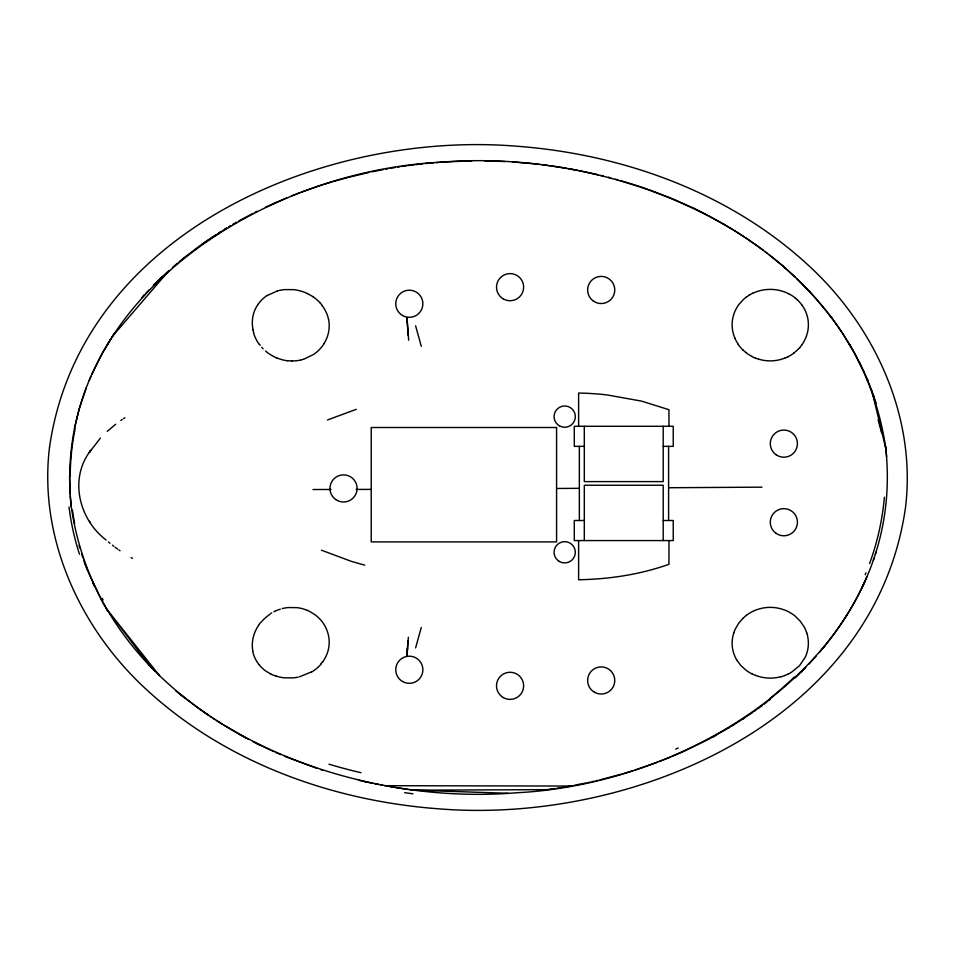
<?xml version="1.0" encoding="UTF-8"?>
<svg xmlns="http://www.w3.org/2000/svg" width="955" height="955" viewBox="0 0 955 955"><rect width="100%" height="100%" fill="white"/><g stroke="black" fill="none" stroke-linecap="round" stroke-linejoin="round"><path stroke-width="1.43" d="M69.524 475.793L70.085 494.093M407.021 655.942L408.37 637.236M407.188 651.835L407.666 645.628M407.475 648.099L406.961 654.951M407.749 644.398L408.024 640.901M74.383 428.807L79.229 408.919L86.225 387.933M76.603 418.815L77.092 416.834M421.286 627.423L415.604 647.92M875.341 554.198L875.986 552.169M733.774 632.89L732.963 635.851A36.696 34.595 -11.9 0 0 733.762 653.423L734.837 656.264A37.018 34.858 -9.2 0 0 736.627 659.762M873.312 560.239L874.004 558.233M89.233 380.377L90.928 376.401M866.782 577.011C855.047 604.455 838.777 629.882 819.342 652.504M91.799 374.432L102.221 353.434L114.111 333.725M864.657 581.882L861.673 588.256M107.402 344.421L108.476 342.63M109.574 340.839L110.673 339.073M324.055 343.645L322.551 345.877A39.513 37.341 26 0 1 320.331 348.575L318.325 350.676A40.158 38.021 30.8 0 1 313.371 354.568L303.869 359.175M90.116 451.202L90.809 450.163L89.293 452.503L100.406 438.07M844.566 618.756L846.81 615.223M89.961 451.452C69.011 479.541 79.349 519.759 106.136 540.017M258.375 303.893L256.931 306.066A36.577 33.162 42.3 0 0 253.051 329.893M801.675 345.149L799.705 347.656M259.354 624.045L260.19 622.935M322.695 661.648L321.011 663.785M823.282 647.836L825.036 645.699M112.248 336.59L169.023 270.504M141.555 298.044L144.492 294.785L142.999 296.432M815.928 656.443L808.897 664.119M145.912 293.233L148.908 290.045M805.841 667.354L801.006 672.248M805.316 667.879L795.169 677.907M743.312 617.945L738.692 623.209L735.219 629.19A36.97 34.893 -11.8 0 0 733.798 632.902M162.625 276.389L153.397 285.39L164.2 274.909M164.988 274.181L167.364 272.008M107.258 431.338L115.686 424.259M172.378 267.543L177.463 263.174M179.17 261.742L184.375 257.504M184.363 257.516L199.5 245.996M768.56 700.743L770.088 699.549M767.02 701.937L763.928 704.301M794.047 352.98L791.409 354.83A38.212 36.768 -2.5 0 1 787.756 356.848M746.452 615.283L749.09 613.456A38.296 36.744 -2.6 0 1 752.731 611.463M762.365 705.459L757.661 708.92M746.452 297.029L749.09 295.262M200.419 245.34L203.152 243.394M754.498 711.189L756.085 710.054M202.209 244.05L226.669 228.03L224.735 229.2M204.072 242.749L216.14 234.62M752.898 712.311L731.685 726.182M120.843 420.463L122.168 419.555M123.493 418.648L124.854 417.753M742.441 719.39L744.148 718.267M267.376 295.465L276.938 291.108M218.982 232.805L220.88 231.588M270.611 613.564L271.709 612.895M730.014 727.197L709.577 738.764L684.866 750.881M228.639 226.836L230.644 225.655M311.067 672.093L299.404 676.82M232.626 224.485L236.613 222.193M238.619 221.071L252.908 213.407M715.975 735.302L712.346 737.272M254.973 212.356L257.05 211.306M273.906 611.713L275.506 610.949M787.779 356.884L784.819 358.209M752.707 611.427L755.68 610.114A38.558 37.185 -0.9 0 1 759.667 608.824L762.83 608.049A38.713 37.436 0.1 0 1 781.775 609.075L784.867 610.126A38.427 37.03 1 0 1 788.675 611.821L791.456 613.48A38.093 36.529 2.8 0 1 794.847 615.844L800.039 620.941L803.883 626.456A37.114 35.132 9.7 0 1 805.686 630.025L806.736 632.926M752.707 293.292L755.68 292.027A38.487 35.61 -0.1 0 1 781.787 291.024L784.867 292.039A38.307 35.61 -0.7 0 1 788.627 293.758M265.442 207.235L286.954 197.757M787.779 674.242L784.819 675.483M683.661 751.418L671.556 756.635M274.001 203.308L276.15 202.353M276.043 610.711L280.304 609.135M670.338 757.148L664.202 759.619M291.347 195.978L295.728 194.259M327.493 419.961L356.299 409.325M662.961 760.096L659.26 761.529M296.826 193.841L300.133 192.576M657.398 762.233L634.812 770.1M301.243 192.17L318.134 186.237M318.051 186.261L322.599 184.781M323.745 184.422L331.791 181.951M632.914 770.697L623.328 773.622M303.487 359.295L302.962 359.45M332.949 181.617L345.853 178M277.272 291L277.929 290.821M621.395 774.183L600.003 779.841M345.77 178.012L369.394 172.354M301.864 359.749L301.338 359.88M780.844 676.737L777.657 677.441A38.821 35.657 0.1 0 1 766.017 677.919L762.794 677.429A38.713 35.574 -0.1 0 1 758.724 676.438L755.644 675.472M282.214 608.598L282.823 608.454M278.884 290.571L279.481 290.427M301.052 359.951L298.438 360.465A40.504 38.713 42.3 0 1 296.205 360.775L292.111 360.99M596.075 780.76L598.045 780.307M283.122 608.383L285.76 607.869A40.277 38.427 -41.4 0 1 288.016 607.559L296.933 607.643A40.814 38.916 -40.8 0 1 304.55 609.338L307.307 610.388M592.136 781.668L594.106 781.214M279.779 290.368L282.417 289.866A41.578 37.209 24.5 0 1 284.697 289.604L293.603 289.64A40.146 36.004 24.6 0 1 301.696 291.335L304.597 292.302A38.713 35.025 25 0 1 307.498 293.615M588.185 782.527L590.166 782.097M298.067 677.119L295.37 677.608A40.946 36.374 -23.5 0 1 293.054 677.871L283.957 677.811A41.913 37.197 -23.4 0 1 276.293 676.104M586.215 782.957L574.289 785.32M371.71 171.864L383.385 169.56M581.882 783.852L582.92 783.637M577.715 784.676L578.754 784.473M567.748 786.502L572.284 785.69M385.736 169.131L388.088 168.713M566.888 786.645L562.638 787.362M390.452 168.307L395.179 167.519M560.943 787.624L556.67 788.293M397.555 167.137L399.93 166.779M402.318 166.421L407.093 165.74M554.951 788.543L550.653 789.164M549.256 789.355L551.381 789.057M408.298 165.573L414.303 164.797M548.922 789.403L546.332 789.737M547.131 789.642L414.172 790.179L409.003 789.522M544.601 789.964L545.472 789.857M542.87 790.179L543.741 790.072M415.509 164.654L422.755 163.83M425.178 163.58L426.408 163.46M426.396 163.46L433.689 162.78M436.125 162.577L445.722 161.896M446.904 161.825L471.782 160.918M556.574 488.483L579.351 488.315M668.596 487.742L762.006 487.157M371.209 489.39L356.131 489.426M312.965 489.521L331.003 489.485M292.015 360.99L287.467 360.715M584.305 446.355L574.289 446.355L574.289 426.288L673.239 426.288L673.239 446.355L663.212 446.355M584.305 520.499L574.289 520.499L574.289 540.566L673.239 540.566L673.239 520.499L663.212 520.499M384.746 785.69L570.29 786.049M484.877 160.918L505.147 161.55M414.172 790.179L508.12 793.295M512.298 161.956L532.078 163.603M533.32 163.735L539.563 164.415M542.046 164.714L548.265 165.513M549.507 165.681L561.886 167.519M407.284 789.284L395.298 787.505M561.874 167.519L566.804 168.343M393.591 787.218L390.165 786.645M568.022 168.546L572.94 169.429M386.751 786.049L388.458 786.359M572.928 169.429L577.811 170.348M380.747 784.95L382.74 785.32M579.028 170.587L598.439 174.789M378.753 784.556L374.778 783.769M372.784 783.363L362.924 781.214M364.452 781.56L366.41 782.002M362.518 781.118L359.008 780.307M600.898 175.374L603.345 175.983M608.216 177.212L610.651 177.857M615.498 179.158L617.921 179.838M364.786 565.181L351.225 561.313L321.465 550.211M620.332 180.519L639.468 186.416M758.712 359.271L755.644 358.185M276.246 676.2L273.56 675.245A41.435 37.102 -25.5 0 1 270.719 673.932M320.749 769.623L322.611 770.219M317.012 768.393L284.256 756.133M640.65 186.822L647.717 189.245M648.899 189.651L672.081 198.58L694.261 208.5M276.783 357.934L279.552 358.961A39.764 37.985 42.2 0 0 287.467 360.763M280.71 754.629L275.422 752.337M271.936 750.761L273.679 751.549M270.193 749.973L253.278 741.784M307.522 293.555L312.954 296.647M694.237 208.488L707.249 215.018M260.572 745.425L255.546 742.93M270.695 673.979L265.609 670.923A40.086 36.195 -29.2 0 1 262.947 668.739L260.894 666.817A38.833 35.192 -32.8 0 1 258.829 664.394M751.848 673.812L749.042 672.272A38.057 35.395 -2.2 0 1 745.724 669.944L740.758 665.444L736.615 659.762M788.651 293.722L791.456 295.274A38.081 35.622 -2.1 0 1 794.787 297.65M273.608 356.466L272.294 355.761M708.324 215.579L724.212 224.365M248.312 739.206L245.029 737.463M751.848 356.43L749.042 354.806A38.105 36.636 2.7 0 1 745.652 352.407M245.626 737.785L237.497 733.309M243.394 736.58L224.174 725.454M131.098 557.553L132.435 558.317M271.781 355.463L269.226 353.839M724.177 224.341L732.461 229.296M733.476 229.928L735.529 231.194M222.599 724.487L216.367 720.536M736.556 231.838L744.47 236.947M213.335 718.554L214.827 719.533M210.363 716.572L211.843 717.563M745.425 237.592L755.93 244.838M118.802 549.889L120.044 550.737M208.882 715.57L200.108 709.446M205.934 713.552L207.402 714.567M203.009 711.511L204.466 712.537M117.596 549.053L115.054 547.215M755.859 244.79L763.296 250.234M200.777 709.923L194.354 705.22M765.122 251.619L766.961 253.015M191.513 703.083L192.934 704.157M112.427 545.233L113.729 546.224M768.775 254.436L781.274 264.607M794.823 297.602L797.389 299.798M183.623 696.899L180.877 694.655M745.676 352.371L743.109 350.103M109.956 543.264L108.428 541.974M782.145 265.359L794.99 276.926M781.333 264.666L784.819 267.675M265.526 350.963L265.681 351.094A38.116 35.789 39.3 0 0 268.51 353.445M796.661 278.514L813.326 295.632L827.317 312.142M153.409 669.61L154.615 670.828M151.009 667.163L152.203 668.393M807.5 289.377L810.461 292.517M320.498 303.272L322.336 305.576M159.497 675.639L105.945 608.12L149.565 665.647M828.212 313.288L832.605 319.03M260.214 345.34L259.438 344.313M258.817 664.405L257.217 662.137A36.851 33.413 -36.5 0 1 252.693 651.083M830.062 315.651L831.805 317.967M832.676 319.125L837.714 326.073M802.224 305.349L803.883 307.964A37.472 35.442 -9 0 1 805.65 311.509L806.736 314.386A37.293 35.311 -11.6 0 1 807.572 332.185L806.736 335.181A37.46 35.514 -11.5 0 1 805.268 338.918L803.871 341.735A37.663 35.801 -9.2 0 1 801.651 345.137M89.495 521.299L90.474 522.731M838.538 327.267L841.821 332.065M738.275 344.361L736.615 341.687A37.543 35.681 9.4 0 1 734.813 338.07M842.632 333.271L853.102 350.354M107.843 611.319L102.782 602.569M849.102 343.525L851.156 346.963M853.149 350.449L855.059 353.863M855.107 353.947L864.096 371.889M101.958 601.089L88.326 572.403M859.464 362.267L860.67 364.667M92.886 582.98L94.438 586.334M864.132 371.949L868.382 381.797L867.379 379.362M734.837 338.058L733.762 335.133A37.293 35.347 11.7 0 1 732.963 317.311L733.774 314.35A37.4 35.407 11.4 0 1 735.207 310.662L736.639 307.928A37.591 35.55 8.7 0 1 738.8 304.585L743.312 299.619A37.973 35.705 4.2 0 1 746.416 296.993M868.907 383.05L875.067 399.966M86.439 567.592L87.848 571.209M87.072 569.276L84.446 562.256M83.742 560.287L85.962 566.387M873.503 395.322L874.303 397.662M81.664 554.091L82.918 557.816M875.46 401.184L876.189 403.499M253.696 332.698L253.003 329.893M79.062 545.472L79.754 547.907M415.604 325.798L421.286 346.295M866.997 378.455L867.761 381.308M878.123 419.89L881.584 432.746M871.831 390.631L885.798 448.456L886.634 456.597M328.556 319.579L327.899 316.809A35.836 33.52 21.8 0 0 322.193 305.672M252.824 651.047L252.43 648.314A35.669 32.172 -41.5 0 1 259.103 624.582M885.798 448.456C856.587 245.172 626.217 146.951 441.007 162.207C260.727 170.921 49.612 303.69 71.243 506.544C100.454 709.828 330.824 808.049 516.034 792.793C696.314 784.079 907.429 651.31 885.798 448.456L885.333 444.744M71.243 506.544L70.216 496.015M408.227 335.503L406.961 318.767L407.224 322.336M408.656 340.255L407.021 317.788M668.954 426.276L668.954 409.707L641.521 401.112L606.998 394.916A296.229 296.229 0 0 0 578.623 393.042L578.623 426.276M668.954 540.59L668.954 564.298C640.005 574.576 609.266 579.196 578.623 579.757L578.623 540.59M668.596 446.355L668.596 520.499M663.212 426.276L663.212 481.607L584.305 481.607L584.305 426.276M663.212 540.59L663.212 485.247L584.305 485.247L584.305 540.59M579.351 446.355L579.351 520.499M312.906 296.73A37.221 34.165 24.8 0 1 315.842 298.915L318.146 300.825A36.409 33.771 23.7 0 1 320.438 303.32M328.663 319.567A37.317 35.216 17.4 0 1 323.984 343.597M276.723 357.97A39.036 37.054 40.4 0 1 274.204 356.824M263.138 348.814A37.424 34.774 39.4 0 1 261.754 347.322M259.127 344.277A36.421 33.497 40.2 0 1 253.505 332.734M258.363 303.881A39.453 35.968 35.7 0 1 267.305 295.382M307.319 610.364A40.683 38.654 -37.7 0 1 310.089 611.678L315.174 614.889A40.122 37.949 -32 0 1 317.931 617.133L319.973 619.186A39.418 37.173 -27.3 0 1 322.121 621.681L323.769 624.021A37.866 35.645 -22.6 0 1 328.448 635.362L328.938 638.119A35.598 33.497 -16 0 1 322.79 661.72M321.214 663.94A36.517 33.879 -21.6 0 1 311.211 672.32M261.025 622.338A37.52 34.523 -39 0 1 269.907 614.351M797.33 299.858A37.746 35.526 -4.6 0 1 802.176 305.385M799.645 347.596A37.949 36.23 -6.4 0 1 793.987 352.908M784.771 358.113A38.427 37.126 -0.8 0 1 758.736 359.187M755.62 358.221A38.284 36.982 1 0 1 751.824 356.466M743.038 350.163A37.806 36.171 5.4 0 1 738.215 344.409M749.054 295.214A38.212 35.717 1.9 0 1 752.683 293.245M806.76 632.926A36.815 34.75 12 0 1 807.751 636.746L808.193 639.766A36.66 34.571 13.3 0 1 807.548 650.546L806.736 653.471A36.887 34.774 11.7 0 1 805.292 657.112L799.562 665.647L791.409 672.308A38.296 35.586 2 0 1 787.815 674.302M784.831 675.531A38.618 35.645 0.6 0 1 780.856 676.785M755.668 675.412A38.439 35.502 -0.7 0 1 751.872 673.764M743.348 617.981A37.925 36.195 -5.1 0 1 746.476 615.33M412.906 793.784A378.872 258.363 -4.3 0 1 404.705 792.686M678.217 748.028A459.295 420.26 13.3 0 1 675.698 749.102M74.633 523.507A190.976 140.063 88.5 0 1 72.461 510.221M103.116 599.979A270.969 212.559 -88.4 0 1 102.257 598.379M884.39 497.269A232.543 205.791 -87.2 0 1 869.563 563.581M865.958 572.833A232.543 205.791 -87.2 0 1 865.194 574.659M794.357 677.011A395.549 376.091 69.9 0 1 769.539 698.809M360.954 772.691A427.78 301.517 -5.6 0 1 328.974 764.179M191.573 702.987A475.721 418.374 -49.4 0 1 175.553 690.692M79.504 554.21A195.942 147.022 89.2 0 1 69.035 506.998M70.192 475.817A187.299 138.463 89 0 1 75.051 429.058M49.529 447.227C38.678 535.421 77.88 623.687 140.886 684.317C220.51 760.693 329.487 800.684 438.393 808.801C633.129 824.726 874.804 721.467 905.471 507.774C916.323 419.579 877.12 331.313 814.114 270.683C734.49 194.307 625.513 154.316 516.607 146.199C321.871 130.274 80.196 233.533 49.529 447.227M556.574 427.506L371.209 427.506L371.209 541.903L556.574 541.903L556.574 427.506M503.297 298.903A13.561 13.561 0 0 0 523.638 287.157A13.561 13.561 0 0 0 503.297 275.422A13.561 13.561 0 0 0 503.297 298.903M593.389 301.064A13.561 13.561 0 0 0 614.71 291.191A13.561 13.561 0 0 0 595.502 277.666A13.561 13.561 0 0 0 593.389 301.064M776.045 533.308A13.561 13.561 0 0 0 797.365 523.436A13.561 13.561 0 0 0 778.158 509.91A13.561 13.561 0 0 0 776.045 533.308M402.533 681.5A13.561 13.561 0 0 0 422.874 669.753A13.561 13.561 0 0 0 402.533 658.007A13.561 13.561 0 0 0 402.533 681.5M594.416 692.22A13.561 13.561 0 0 0 614.757 680.473A13.561 13.561 0 0 0 594.416 668.727A13.561 13.561 0 0 0 594.416 692.22M776.045 454.723A13.561 13.561 0 0 0 797.365 444.851A13.561 13.561 0 0 0 778.158 431.326A13.561 13.561 0 0 0 776.045 454.723M402.533 315.508A13.561 13.561 0 0 0 422.874 303.762A13.561 13.561 0 0 0 402.533 292.015A13.561 13.561 0 0 0 402.533 315.508M503.297 697.58A13.561 13.561 0 0 0 523.638 685.833A13.561 13.561 0 0 0 503.297 674.087A13.561 13.561 0 0 0 503.297 697.58M335.73 499.537A13.561 13.561 0 0 0 357.039 489.664A13.561 13.561 0 0 0 337.831 476.139A13.561 13.561 0 0 0 335.73 499.537M559.391 425.823A10.612 10.612 0 0 0 575.316 416.619A10.612 10.612 0 0 0 559.391 407.427A10.612 10.612 0 0 0 559.391 425.823M559.391 561.492A10.612 10.612 0 0 0 575.316 552.3A10.612 10.612 0 0 0 559.391 543.097A10.612 10.612 0 0 0 559.391 561.492"/></g></svg>
